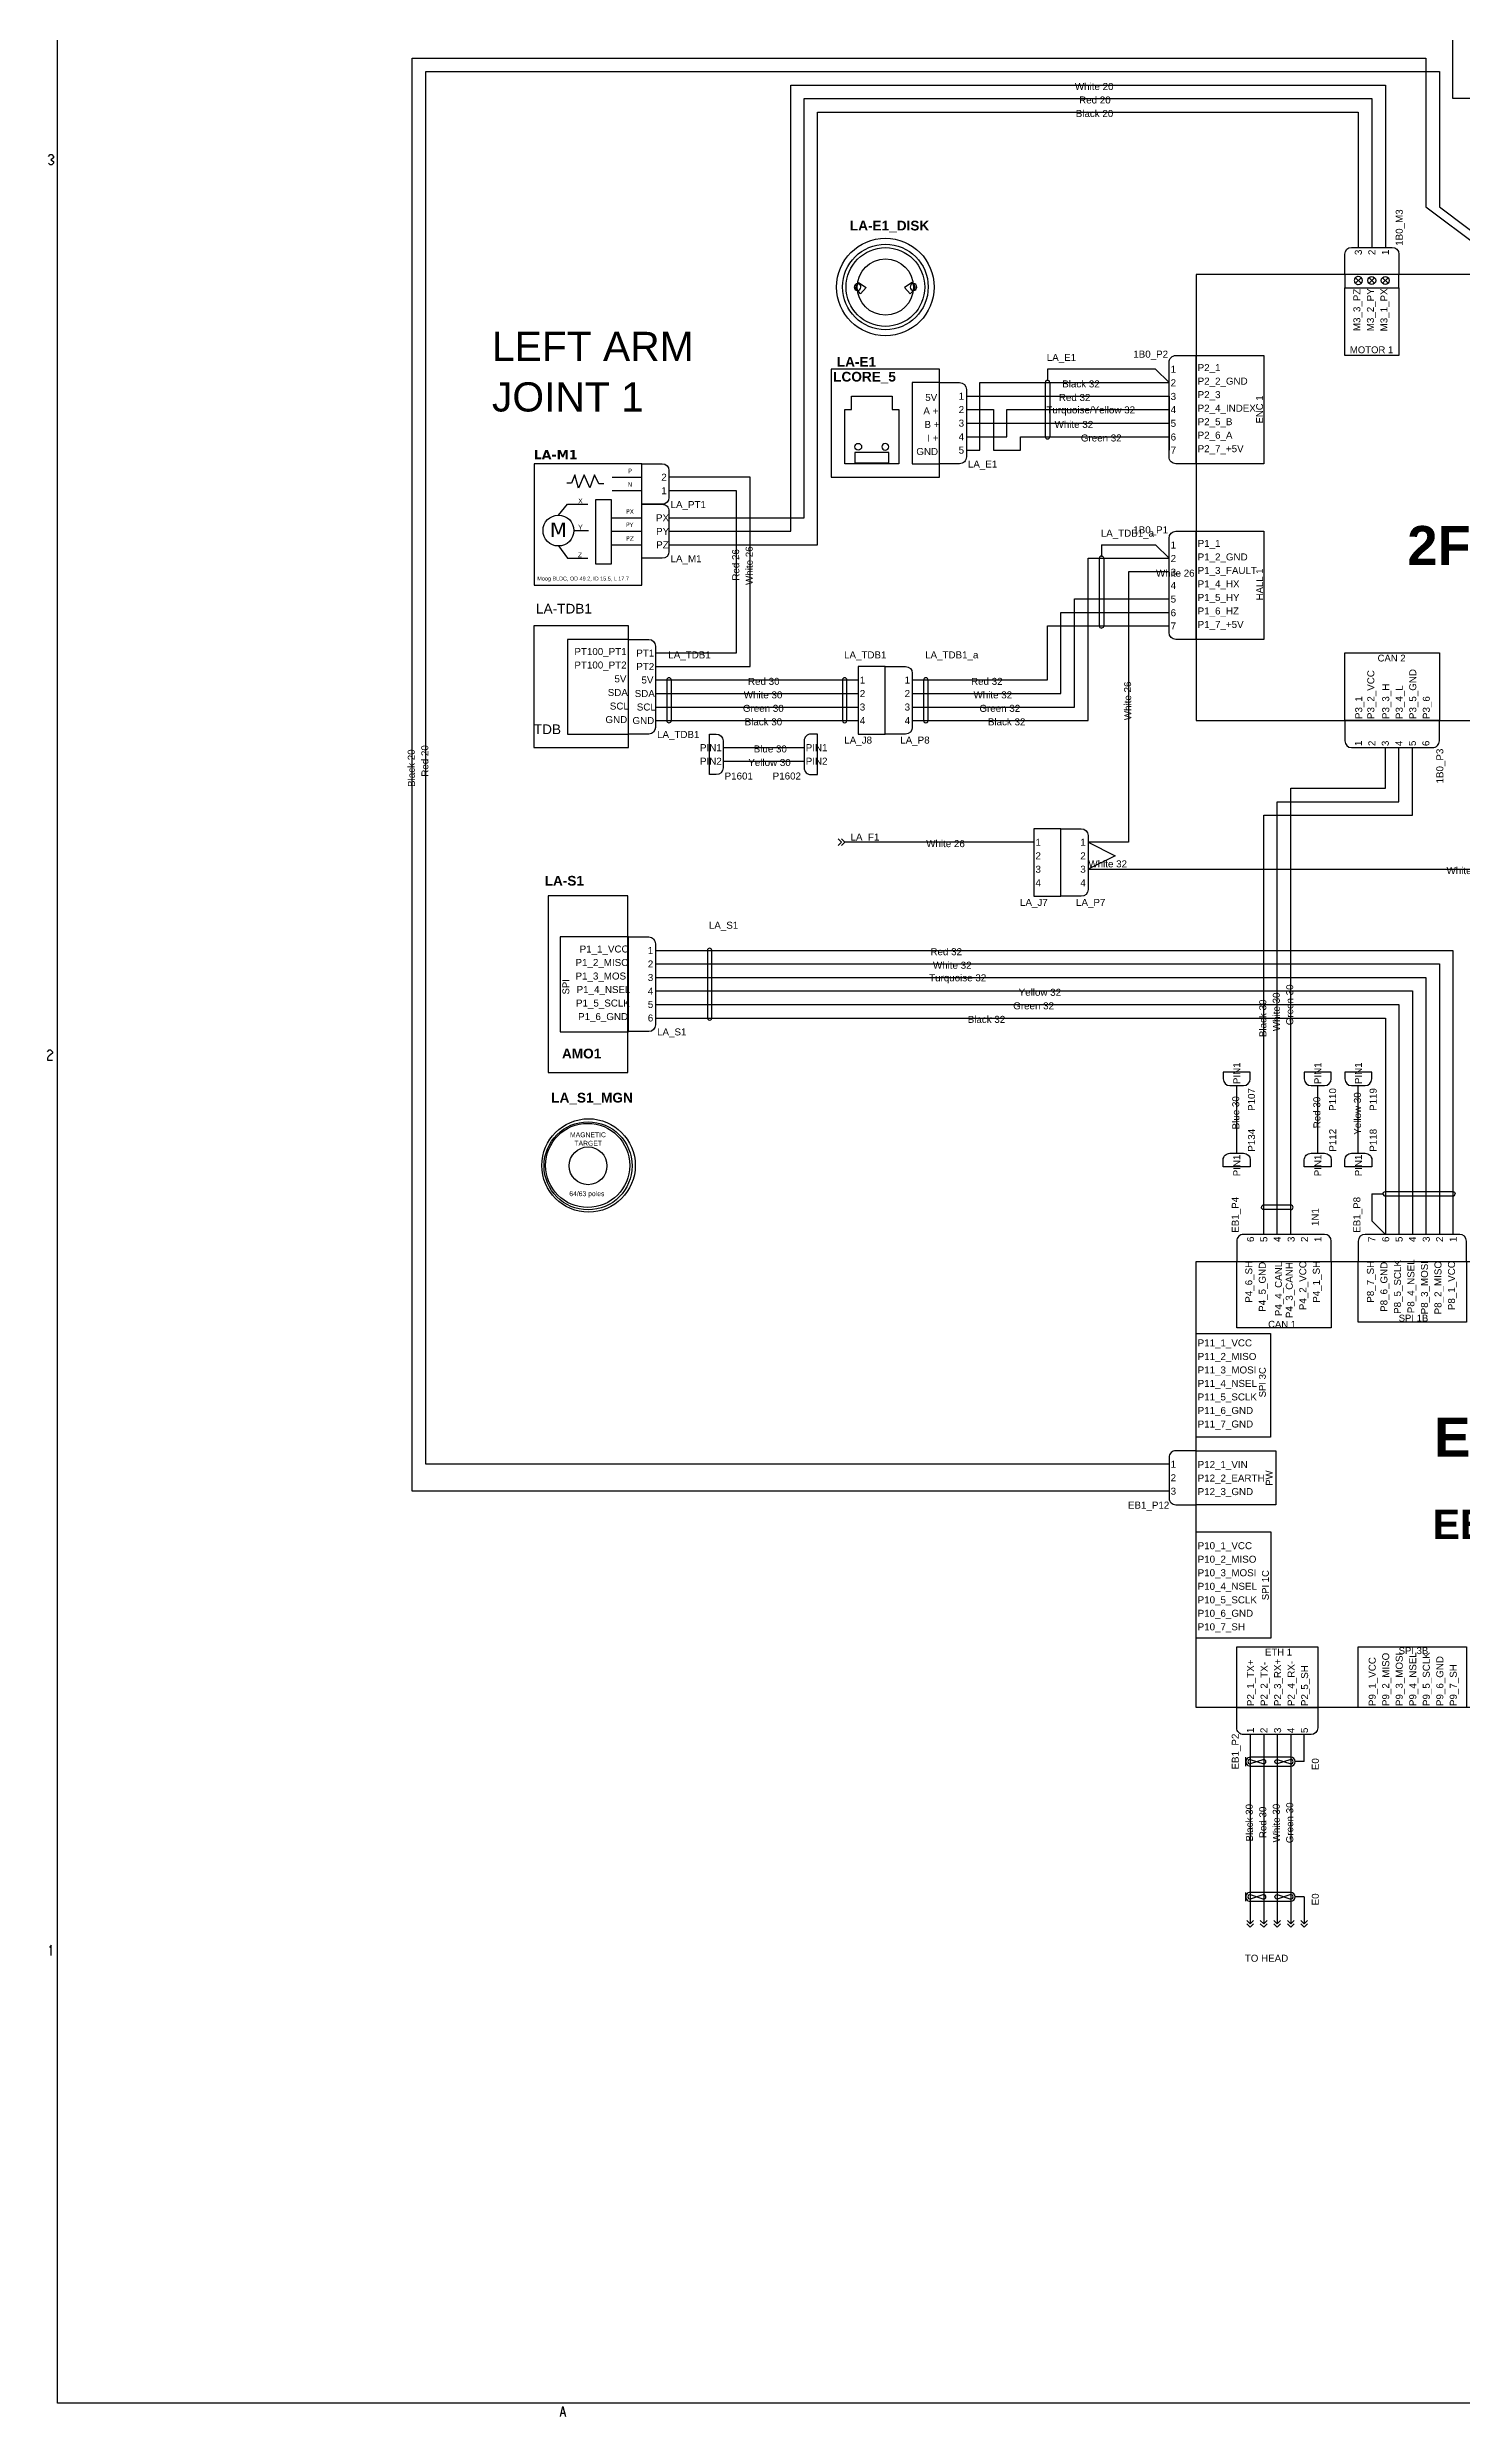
# Model space of a CAD drawing. Header units: millimetres. Extents: x 0.1 to 11.6, y 0 to 8.2.
# Drawn here: x 0.08 to 3.29, y 0.05 to 5.42 of the extents above; entities that cross this region are included whole.
import ezdxf

# ---------------------------------------------------------------- set-up
doc = ezdxf.new("R2010")
doc.units = ezdxf.units.MM
doc.layers.add('PDF_Geometry', color=7, linetype='Continuous')
doc.layers.add('PDF_Text', color=7, linetype='Continuous')
doc.styles.add('PDF Helvetica Bold', font='arialbd.ttf')
doc.styles.add('PDF LucidaSans', font='arial.ttf')
doc.styles.add('PDF Verdana', font='verdana.ttf')
doc.styles.add('PDF Verdana Bold', font='verdanab.ttf')

msp = doc.modelspace()

# ---------------------------------------------------------------- linework, layer by layer
at = {"layer": 'PDF_Geometry', "color": 8, "lineweight": -3, "true_color": 0x808080}
msp.add_lwpolyline([(0.1046, 0.0789), (0.1046, 8.2026), (11.5899, 8.2026), (11.5899, 0.0789)], close=True, dxfattribs=at)
at = {"layer": 'PDF_Geometry', "color": 110, "lineweight": -3, "true_color": 0x00ff64}
for points in [[(2.6269, 2.1474), (0.9094, 2.1474), (0.9094, 5.3982), (3.2096, 5.3982), (3.2096, 5.0608), (3.3324, 4.9689), (3.3324, 4.9996), (3.3324, 5.3062), (3.271, 5.3062), (3.271, 5.5517), (3.3017, 5.5822), (3.271, 5.6129), (3.179, 5.6129), (3.179, 5.7356), (3.8231, 5.7356)], [(2.6269, 2.2086), (0.9401, 2.2086), (0.9401, 5.3676), (3.2403, 5.3676), (3.2403, 5.0608), (3.3629, 4.9689), (3.3629, 4.9996), (3.3629, 5.3062), (3.5164, 5.3062), (3.5164, 5.5517), (3.4857, 5.5822), (3.5164, 5.705), (3.8231, 5.705)], [(1.4921, 4.3249), (1.7682, 4.3249), (1.7682, 5.3369), (3.1176, 5.3369), (3.1176, 4.9689)], [(1.4921, 4.3556), (1.7989, 4.3556), (1.7989, 5.3062), (3.0869, 5.3062), (3.0869, 4.9689)], [(1.4921, 4.2942), (1.8294, 4.2942), (1.8294, 5.2756), (3.0563, 5.2756), (3.0563, 4.9689)], [(2.1668, 4.5089), (2.1975, 4.5089), (2.1975, 4.6622), (2.6269, 4.6622)], [(2.1668, 4.6315), (2.6269, 4.6315), (2.6269, 4.5089)], [(2.1668, 4.5394), (2.2589, 4.5394), (2.2589, 4.6008), (2.6269, 4.6008)], [(2.1668, 4.6008), (2.2282, 4.6008), (2.2282, 4.5089), (2.2896, 4.5089), (2.2896, 4.5394), (2.6269, 4.5394)], [(2.1668, 4.5701), (2.6269, 4.5701)], [(1.4615, 4.0182), (1.6761, 4.0182), (1.6761, 4.4475), (1.4921, 4.4475)], [(1.4615, 4.0488), (1.6456, 4.0488), (1.6456, 4.4168), (1.4921, 4.4168)], [(2.0442, 3.8954), (2.4429, 3.8954), (2.4429, 4.2635), (2.6269, 4.2635)], [(2.6269, 4.2328), (2.5349, 4.2328), (2.5349, 3.6194), (2.4429, 3.6194), (2.5043, 3.5888), (2.4429, 3.5581), (4.1297, 3.5581), (4.1297, 4.1715), (4.0683, 4.1715)], [(2.6269, 4.2328), (2.6269, 4.2328)], [(2.0442, 3.9261), (2.4122, 3.9261), (2.4122, 4.1715), (2.6269, 4.1715)], [(2.0442, 3.9568), (2.3815, 3.9568), (2.3815, 4.1408), (2.6269, 4.1408)], [(2.0442, 3.9875), (2.3508, 3.9875), (2.3508, 4.1101), (2.6269, 4.1101)], [(1.4615, 3.9875), (1.9215, 3.9875)], [(1.4615, 3.9568), (1.9215, 3.9568)], [(1.4615, 3.9261), (1.9215, 3.9261)], [(1.4615, 3.8954), (1.9215, 3.8954)], [(1.6149, 3.8342), (1.7989, 3.8342)], [(2.8417, 2.73), (2.8417, 3.6808), (3.179, 3.6808), (3.179, 3.8342)], [(2.8722, 2.73), (2.8722, 3.7114), (3.1483, 3.7114), (3.1483, 3.8342)], [(2.9029, 2.73), (2.9029, 3.7421), (3.1176, 3.7421), (3.1176, 3.8342)], [(1.6149, 3.8035), (1.7989, 3.8035)], [(1.4615, 3.374), (2.7496, 3.374), (3.271, 3.374), (3.271, 2.73)], [(1.4615, 3.3433), (2.7803, 3.3433), (3.2403, 3.3433), (3.2403, 2.73)], [(1.4615, 3.3128), (2.811, 3.3128), (3.2096, 3.3128), (3.2096, 2.73)], [(1.4615, 3.2821), (3.179, 3.2821), (3.179, 2.73)], [(1.4615, 3.2514), (3.1483, 3.2514), (3.1483, 2.73)], [(1.4615, 3.2207), (2.9336, 3.2207), (3.1176, 3.2207), (3.1176, 2.73)], [(2.7803, 2.914), (2.7803, 3.0674)], [(2.9643, 2.914), (2.9643, 3.0674)], [(3.0563, 2.914), (3.0563, 3.0674)], [(2.811, 1.5953), (2.811, 1.1658), (2.8186, 1.1735)], [(2.8417, 1.5953), (2.8417, 1.1658), (2.8493, 1.1735)], [(2.8722, 1.5953), (2.8722, 1.1658), (2.88, 1.1735)], [(2.9029, 1.5953), (2.9029, 1.1658), (2.9106, 1.1735)], [(2.811, 1.1658), (2.8032, 1.1735)], [(2.8032, 1.1658), (2.811, 1.1582), (2.8186, 1.1658)], [(2.8417, 1.1658), (2.8339, 1.1735)], [(2.8339, 1.1658), (2.8417, 1.1582), (2.8493, 1.1658)], [(2.8722, 1.1658), (2.8646, 1.1735)], [(2.8646, 1.1658), (2.8722, 1.1582), (2.88, 1.1658)], [(2.9029, 1.1658), (2.8953, 1.1735)], [(2.8953, 1.1658), (2.9029, 1.1582), (2.9106, 1.1658)]]:
    msp.add_lwpolyline(points, dxfattribs=at)
at = {"layer": 'PDF_Geometry', "color": 8, "lineweight": -3, "true_color": 0x808080}
for points in [[(0.0839, 5.1753), (0.0878, 5.1793), (0.0914, 5.1793), (0.0953, 5.1753), (0.0953, 5.1717), (0.0896, 5.1678), (0.0953, 5.1638), (0.0953, 5.1601), (0.0914, 5.1562), (0.0878, 5.1562), (0.0839, 5.1601)], [(0.0815, 3.1443), (0.0856, 3.1483), (0.089, 3.1483), (0.0931, 3.1443), (0.0931, 3.1408), (0.0856, 3.135), (0.0833, 3.1329), (0.0815, 3.1293), (0.0815, 3.1253), (0.0931, 3.1253)], [(0.0899, 1.0944), (0.0899, 1.1174), (0.086, 1.1124)], [(1.2457, 0.0482), (1.2515, 0.0712), (1.2572, 0.0482)], [(1.2475, 0.0558), (1.2554, 0.0558)]]:
    msp.add_lwpolyline(points, dxfattribs=at)
at = {"layer": 'PDF_Geometry', "color": 110, "lineweight": -3, "true_color": 0x00ff64}
for points in [[(3.1483, 4.9536), (3.1483, 4.9075), (3.0256, 4.9075), (3.0256, 4.9536, -0.414014), (3.041, 4.9689), (3.1329, 4.9689, -0.414012)], [(2.6422, 4.7235), (2.6882, 4.7235), (2.6882, 4.4782), (2.6422, 4.4782, -0.415902), (2.6269, 4.4935), (2.6269, 4.7082, -0.415912)], [(2.1515, 4.4782), (2.1056, 4.4782), (2.1056, 4.6622), (2.1515, 4.6622, -0.414019), (2.1668, 4.6468), (2.1668, 4.4935, -0.415905)], [(1.4921, 4.3708), (1.4921, 4.2788, -0.412505), (1.4768, 4.2635), (1.4308, 4.2635), (1.4308, 4.3861), (1.4768, 4.3861), (1.4308, 4.3861), (1.4308, 4.4782), (1.4768, 4.4782, -0.414018), (1.4921, 4.4628), (1.4921, 4.4015, -0.414023), (1.4768, 4.3861, -0.415909)], [(2.6422, 4.3249), (2.6882, 4.3249), (2.6882, 4.0794), (2.6422, 4.0794, -0.414017), (2.6269, 4.0949), (2.6269, 4.3094, -0.414021)], [(1.4461, 3.8647), (1.4001, 3.8647), (1.4001, 4.0794), (1.4461, 4.0794, -0.414024), (1.4615, 4.0642), (1.4615, 3.8801, -0.41216)], [(2.0289, 3.8647), (1.9829, 3.8647), (1.9829, 4.0182), (2.0289, 4.0182, -0.414019), (2.0442, 4.0028), (2.0442, 3.8801, -0.414019)], [(3.2403, 3.8494), (3.2403, 3.8954), (3.0256, 3.8954), (3.0256, 3.8494, 0.414024), (3.041, 3.8342), (3.225, 3.8342, 0.415913)], [(2.4275, 3.4968), (2.3815, 3.4968), (2.3815, 3.6501), (2.4275, 3.6501, -0.41216), (2.4429, 3.6347), (2.4429, 3.5121, -0.414022)], [(1.4461, 3.19), (1.4001, 3.19), (1.4001, 3.4047), (1.4461, 3.4047, -0.414019), (1.4615, 3.3894), (1.4615, 3.2054, -0.412162)], [(2.7803, 2.7147), (2.7803, 2.6686), (2.995, 2.6686), (2.995, 2.7147, 0.414022), (2.9796, 2.73), (2.7956, 2.73, 0.41591)], [(3.0563, 2.7147), (3.0563, 2.6686), (3.3017, 2.6686), (3.3017, 2.7147, 0.414022), (3.2863, 2.73), (3.0717, 2.73, 0.414022)], [(2.6422, 2.1167), (2.6882, 2.1167), (2.6882, 2.2393), (2.6422, 2.2393, 0.41591), (2.6269, 2.224), (2.6269, 2.1319, 0.415907)], [(2.7803, 1.6106), (2.7803, 1.6565), (2.9643, 1.6565), (2.9643, 1.6106, -0.414019), (2.9489, 1.5953), (2.7956, 1.5953, -0.415909)]]:
    msp.add_lwpolyline(points, format="xyb", close=True, dxfattribs=at)
at = {"layer": 'PDF_Geometry', "lineweight": -3}
for points in [[(4.0071, 4.9075), (2.6882, 4.9075), (2.6882, 3.8954), (4.0071, 3.8954)], [(3.1483, 4.9075), (3.0256, 4.9075), (3.0256, 4.8768), (3.1483, 4.8768)], [(3.0256, 4.7235), (3.0256, 4.8768), (3.1483, 4.8768), (3.1483, 4.7235)], [(1.8601, 4.4475), (2.1056, 4.4475), (2.1056, 4.6929), (1.8601, 4.6929)], [(2.8417, 4.4782), (2.6882, 4.4782), (2.6882, 4.7235), (2.8417, 4.7235)], [(1.8908, 4.6008), (1.9062, 4.6008), (1.9062, 4.6315), (1.9982, 4.6315), (1.9982, 4.6008), (2.0135, 4.6008), (2.0135, 4.4782), (1.8908, 4.4782)], [(2.0442, 4.4782), (2.1056, 4.4782), (2.1056, 4.6622), (2.0442, 4.6622)], [(1.1863, 4.2025), (1.4306, 4.2025), (1.4306, 4.4782), (1.1863, 4.4782)], [(1.9139, 4.4804), (1.9906, 4.4804), (1.9906, 4.5033), (1.9139, 4.5033)], [(1.3256, 4.2507), (1.3619, 4.2507), (1.3619, 4.3964), (1.3256, 4.3964)], [(2.8417, 4.0794), (2.6882, 4.0794), (2.6882, 4.3249), (2.8417, 4.3249)], [(1.1854, 3.8342), (1.4001, 3.8342), (1.4001, 4.1101), (1.1854, 4.1101), (1.1854, 3.8647)], [(1.2621, 3.8647), (1.4001, 3.8647), (1.4001, 4.0794), (1.2621, 4.0794)], [(3.2403, 4.0488), (3.2403, 3.8954), (3.0256, 3.8954), (3.0256, 4.0488)], [(1.2178, 3.0971), (1.3987, 3.0971), (1.3987, 3.4979), (1.2178, 3.4979)], [(1.245, 3.1893), (1.4001, 3.1893), (1.4001, 3.4047), (1.245, 3.4047)], [(4.0071, 1.6565), (2.6882, 1.6565), (2.6882, 2.6686), (4.0071, 2.6686)], [(2.7806, 2.5178), (2.7806, 2.6686), (2.995, 2.6686), (2.995, 2.5178)], [(3.0563, 2.5307), (3.0563, 2.6686), (3.3017, 2.6686), (3.3017, 2.5307)], [(2.8569, 2.27), (2.6882, 2.27), (2.6882, 2.5049), (2.8569, 2.5049)], [(2.8692, 2.1167), (2.6882, 2.1167), (2.6882, 2.2393), (2.8692, 2.2393)], [(2.8576, 1.8142), (2.6882, 1.8142), (2.6882, 2.0553), (2.8576, 2.0553)], [(2.9643, 1.7946), (2.9643, 1.6565), (2.7803, 1.6565), (2.7803, 1.7946)], [(3.3017, 1.7946), (3.3017, 1.6565), (3.0563, 1.6565), (3.0563, 1.7946)]]:
    msp.add_lwpolyline(points, close=True, dxfattribs=at)
for points in [[(3.0563, 4.9029, 0.414779), (3.0471, 4.8938, 0.414779), (3.0563, 4.8846)], [(1.9829, 4.5089, 0.415929), (1.9906, 4.5165, 0.409088), (1.9829, 4.5242)]]:
    msp.add_lwpolyline(points, format="xyb", dxfattribs=at)
for points in [[(3.0624, 4.8876), (3.0501, 4.8999)], [(3.0624, 4.8999), (3.0501, 4.8876)], [(3.0931, 4.8876), (3.0808, 4.8999)], [(3.0931, 4.8999), (3.0808, 4.8876)], [(3.1238, 4.8876), (3.1115, 4.8999)], [(3.1238, 4.8999), (3.1115, 4.8876)], [(1.3442, 4.4328), (1.3329, 4.4328), (1.3229, 4.4531), (1.3125, 4.4233), (1.2999, 4.4529), (1.2864, 4.4225), (1.2788, 4.4531), (1.2706, 4.4343), (1.2599, 4.4343)], [(1.4308, 4.4469), (1.3628, 4.4469)], [(1.4308, 4.4163), (1.3628, 4.4163)], [(1.2413, 4.3615), (1.2621, 4.3861), (1.3082, 4.3861), (1.3078, 4.386)], [(1.4308, 4.3549), (1.3628, 4.3549)], [(1.2762, 4.3265), (1.3093, 4.3265), (1.3096, 4.3265)], [(1.4308, 4.3243), (1.3628, 4.3243)], [(1.2413, 4.2915), (1.2621, 4.2635), (1.3082, 4.2635)], [(1.4308, 4.2936), (1.3628, 4.2936)]]:
    msp.add_lwpolyline(points, dxfattribs=at)
at = {"layer": 'PDF_Geometry', "color": 7, "lineweight": -3, "true_color": 0xffffff}
for points in [[(1.9182, 4.8842), (1.9219, 4.8889), (1.9393, 4.8776), (1.9269, 4.8636), (1.9165, 4.8747), (1.9157, 4.8782)], [(2.0481, 4.8843), (2.0442, 4.889), (2.0268, 4.8778), (2.0393, 4.8638), (2.0496, 4.8749), (2.0506, 4.8783)]]:
    msp.add_lwpolyline(points, close=True, dxfattribs=at)
at = {"layer": 'PDF_Geometry', "color": 54, "lineweight": -3, "true_color": 0x999900}
for points in [[(2.3508, 4.6929), (2.3508, 4.6672, 0.416666), (2.3458, 4.6622), (2.3458, 4.5394, 0.416652), (2.3508, 4.5344)], [(2.4736, 4.2942), (2.4736, 4.2685, -0.416684), (2.4786, 4.2635), (2.4786, 4.1101, -0.416652), (2.4736, 4.1051)], [(1.4921, 3.9925, 0.416653), (1.4871, 3.9875), (1.4871, 3.8954, 0.416667), (1.4921, 3.8904)], [(1.5792, 3.374), (1.5792, 3.2207, 1.004187), (1.5892, 3.2207), (1.5892, 3.374)], [(3.0869, 2.8221), (3.1126, 2.8221, -0.41666), (3.1176, 2.8271), (3.271, 2.8271, -0.416675), (3.276, 2.8221)], [(2.9029, 2.7863), (2.8417, 2.7863, -0.415578), (2.8365, 2.7914)], [(2.9336, 1.5339), (2.9131, 1.5339, 0.410959), (2.9029, 1.544), (2.811, 1.544, 1.003232), (2.811, 1.5237), (2.9029, 1.5237, 0.41096), (2.9131, 1.5339)], [(2.811, 1.5389), (2.8417, 1.5289, 0.416667), (2.8467, 1.5339, 0.416659), (2.8417, 1.5389), (2.811, 1.5289)], [(2.9029, 1.5389), (2.8722, 1.5289, -1.004188), (2.8722, 1.5389), (2.9029, 1.5289)], [(2.9336, 1.2272), (2.9131, 1.2272, 0.410963), (2.9029, 1.2374), (2.811, 1.2374, 1.003236), (2.811, 1.2171), (2.9029, 1.2171, 0.410961), (2.9131, 1.2272)], [(2.811, 1.2322), (2.8417, 1.2222, 0.416659), (2.8467, 1.2272, 0.41666), (2.8417, 1.2322), (2.811, 1.2222)], [(2.9029, 1.2322), (2.8722, 1.2222, -1.004181), (2.8722, 1.2322), (2.9029, 1.2222)]]:
    msp.add_lwpolyline(points, format="xyb", dxfattribs=at)
at = {"layer": 'PDF_Geometry', "color": 134, "lineweight": -3, "true_color": 0x009997}
for points in [[(2.6269, 4.6622), (2.5962, 4.6929), (2.3508, 4.6929)], [(2.4736, 4.2942), (2.5962, 4.2942), (2.6269, 4.2635)], [(3.0869, 2.8221), (3.0869, 2.7607), (3.1176, 2.73)], [(2.9336, 1.5339), (2.9336, 1.5953)], [(2.9336, 1.2272), (2.9336, 1.1658), (2.9413, 1.1735)], [(2.9336, 1.1658), (2.926, 1.1735)], [(2.926, 1.1658), (2.9336, 1.1582), (2.9413, 1.1658)]]:
    msp.add_lwpolyline(points, dxfattribs=at)
at = {"layer": 'PDF_Geometry', "color": 54, "lineweight": -3, "true_color": 0x999900}
for points in [[(2.356, 4.6622), (2.356, 4.5394)], [(2.4685, 4.2635), (2.4685, 4.1101)], [(1.4972, 3.9875), (1.4972, 3.8954)], [(2.9029, 2.7964), (2.8417, 2.7964)], [(3.271, 2.8169), (3.1176, 2.8169)], [(2.8008, 1.5237), (2.8008, 1.544)], [(2.8008, 1.2171), (2.8008, 1.2374)]]:
    msp.add_lwpolyline(points, dxfattribs=at)
for points in [[(1.8908, 3.9925, 0.416653), (1.8858, 3.9875), (1.8858, 3.8954, 1.004214), (1.8958, 3.8954), (1.8958, 3.9875, 0.416653)], [(2.0749, 3.9925, 0.416653), (2.0699, 3.9875), (2.0699, 3.8954, 1.004214), (2.0799, 3.8954), (2.0799, 3.9875, 0.416653)]]:
    msp.add_lwpolyline(points, format="xyb", close=True, dxfattribs=at)
at = {"layer": 'PDF_Geometry', "color": 110, "lineweight": -3, "true_color": 0x00ff64}
msp.add_lwpolyline([(1.9215, 3.8801), (1.9215, 3.8647), (1.9829, 3.8647), (1.9829, 4.0182), (1.9215, 4.0182)], close=True, dxfattribs=at)
at = {"layer": 'PDF_Geometry', "color": 250, "lineweight": -3, "true_color": 0x404040}
for points in [[(1.5994, 3.7728), (1.5842, 3.7728), (1.5842, 3.8647), (1.5994, 3.8647, -0.414013), (1.6149, 3.8494), (1.6149, 3.7881, -0.414018)], [(1.8142, 3.7728), (1.8294, 3.7728), (1.8294, 3.8647), (1.8142, 3.8647, 0.415905), (1.7989, 3.8494), (1.7989, 3.7881, 0.41591)], [(2.811, 3.0828), (2.811, 3.0981), (2.7496, 3.0981), (2.7496, 3.0828, 0.414019), (2.7649, 3.0674), (2.7956, 3.0674, 0.412162)], [(2.995, 3.0828), (2.995, 3.0981), (2.9336, 3.0981), (2.9336, 3.0828, 0.414019), (2.9489, 3.0674), (2.9796, 3.0674, 0.412162)], [(3.0869, 3.0828), (3.0869, 3.0981), (3.0256, 3.0981), (3.0256, 3.0828, 0.412162), (3.041, 3.0674), (3.0717, 3.0674, 0.414022)], [(2.811, 2.8988), (2.811, 2.8833), (2.7496, 2.8833), (2.7496, 2.8988, -0.41591), (2.7649, 2.914), (2.7956, 2.914, -0.414022)], [(2.995, 2.8988), (2.995, 2.8833), (2.9336, 2.8833), (2.9336, 2.8988, -0.41591), (2.9489, 2.914), (2.9796, 2.914, -0.414022)], [(3.0869, 2.8988), (3.0869, 2.8833), (3.0256, 2.8833), (3.0256, 2.8988, -0.414022), (3.041, 2.914), (3.0717, 2.914, -0.415912)]]:
    msp.add_lwpolyline(points, format="xyb", close=True, dxfattribs=at)
at = {"layer": 'PDF_Geometry', "color": 190, "lineweight": -3, "true_color": 0x9600ff}
for points in [[(1.8756, 3.6118), (1.8832, 3.6194), (1.8756, 3.6271)], [(2.3203, 3.6194), (1.8908, 3.6194), (1.8832, 3.6271)], [(1.8908, 3.6194), (1.8832, 3.6118)]]:
    msp.add_lwpolyline(points, dxfattribs=at)
msp.add_lwpolyline([(2.3203, 3.5121), (2.3203, 3.4968), (2.3815, 3.4968), (2.3815, 3.6501), (2.3203, 3.6501)], close=True, dxfattribs=at)
at = {"layer": 'PDF_Geometry', "lineweight": -3}
for centre, radius in [((1.9831, 4.8789), 0.1107), ((1.9831, 4.8789), 0.0639), ((3.0868, 4.8937), 0.00907), ((3.1175, 4.8937), 0.00907), ((1.9215, 4.5165), 0.00771), ((1.2412, 4.3265), 0.035), ((1.3096, 2.8863), 0.106), ((1.3085, 2.8854), 0.0999), ((1.3076, 2.8864), 0.0954), ((1.3084, 2.8855), 0.0428)]:
    msp.add_circle(centre, radius, dxfattribs=at)
at = {"layer": 'PDF_Geometry', "color": 254, "lineweight": -3, "true_color": 0xcccccc}
for centre, radius in [((1.9832, 4.879), 0.0971), ((1.9831, 4.8789), 0.0893)]:
    msp.add_circle(centre, radius, dxfattribs=at)
at = {"layer": 'PDF_Geometry', "lineweight": -3}
for centre, radius, start, end in [((1.9199, 4.8787), 0.00771, 180.5005, 269.4979), ((1.9199, 4.8786), 0.00776, 359.9058, 90.0942), ((2.0469, 4.8789), 0.00776, 89.9057, 180.0942), ((2.0469, 4.879), 0.00771, 270.5027, 359.4973)]:
    msp.add_arc(centre, radius, start, end, dxfattribs=at)
for points in [[(3.0656, 4.8938), (3.0656, 4.8989), (3.0614, 4.9029), (3.0563, 4.9029)], [(3.0563, 4.8846), (3.0614, 4.8846), (3.0656, 4.8886), (3.0656, 4.8938)], [(1.9199, 4.8864), (1.9157, 4.8864), (1.9122, 4.8829), (1.9122, 4.8786)], [(1.9199, 4.871), (1.9242, 4.871), (1.9276, 4.8744), (1.9276, 4.8786)], [(2.0392, 4.8789), (2.0392, 4.8747), (2.0426, 4.8713), (2.0469, 4.8713)], [(2.0546, 4.8789), (2.0546, 4.8832), (2.0511, 4.8867), (2.0469, 4.8867)], [(1.9829, 4.5242), (1.9786, 4.5242), (1.9751, 4.5207), (1.9751, 4.5165)], [(1.9751, 4.5165), (1.9751, 4.5122), (1.9786, 4.5089), (1.9829, 4.5089)]]:
    msp.add_open_spline(points, degree=3, dxfattribs=at)
at = {"layer": 'PDF_Geometry', "color": 54, "lineweight": -3, "true_color": 0x999900}
for points in [[(2.356, 4.6622), (2.356, 4.665), (2.3536, 4.6672), (2.3508, 4.6672)], [(2.3508, 4.5344), (2.3536, 4.5344), (2.356, 4.5367), (2.356, 4.5394)], [(2.4736, 4.2685), (2.4708, 4.2685), (2.4685, 4.2663), (2.4685, 4.2635)], [(2.4685, 4.1101), (2.4685, 4.1074), (2.4708, 4.1051), (2.4736, 4.1051)], [(1.4972, 3.9875), (1.4972, 3.9903), (1.495, 3.9925), (1.4921, 3.9925)], [(1.4921, 3.8904), (1.495, 3.8904), (1.4972, 3.8926), (1.4972, 3.8954)], [(1.5842, 3.3792), (1.5814, 3.3792), (1.5792, 3.3768), (1.5792, 3.374)], [(1.5892, 3.374), (1.5892, 3.3768), (1.5869, 3.3792), (1.5842, 3.3792)], [(2.8417, 2.7964), (2.8387, 2.7964), (2.8365, 2.7942), (2.8365, 2.7914)], [(2.9081, 2.7914), (2.9081, 2.7942), (2.9057, 2.7964), (2.9029, 2.7964)], [(3.1126, 2.8221), (3.1126, 2.8192), (3.1149, 2.8169), (3.1176, 2.8169)], [(3.271, 2.8169), (3.2738, 2.8169), (3.276, 2.8192), (3.276, 2.8221)], [(2.9029, 2.7863), (2.9057, 2.7863), (2.9081, 2.7886), (2.9081, 2.7914)], [(2.811, 1.5389), (2.8082, 1.5389), (2.8058, 1.5367), (2.8058, 1.5339)], [(2.8058, 1.5339), (2.8058, 1.5311), (2.8082, 1.5289), (2.811, 1.5289)], [(2.9081, 1.5339), (2.9081, 1.5367), (2.9057, 1.5389), (2.9029, 1.5389)], [(2.9029, 1.5289), (2.9057, 1.5289), (2.9081, 1.5311), (2.9081, 1.5339)], [(2.811, 1.2322), (2.8082, 1.2322), (2.8058, 1.23), (2.8058, 1.2272)], [(2.8058, 1.2272), (2.8058, 1.2244), (2.8082, 1.2222), (2.811, 1.2222)], [(2.9081, 1.2272), (2.9081, 1.23), (2.9057, 1.2322), (2.9029, 1.2322)], [(2.9029, 1.2222), (2.9057, 1.2222), (2.9081, 1.2244), (2.9081, 1.2272)]]:
    msp.add_open_spline(points, degree=3, dxfattribs=at)

# ---------------------------------------------------------------- texts
at = {"layer": 'PDF_Text', "color": 110, "true_color": 0x00ff64, "attachment_point": 4, "style": 'PDF LucidaSans'}
for s, insert, char_height in [('White 20', (2.4132, 5.3337), 0.01589), ('Black 20', (2.4151, 5.2725), 0.01589), ('Red 20', (2.4228, 5.3031), 0.01589), ('1B0_P2', (2.5456, 4.7244), 0.01589), ('1', (2.6304, 4.6924), 0.0159), ('1', (2.1494, 4.6315), 0.0159), ('Red 32', (2.3768, 4.6283), 0.01589), ('Black 32', (2.3844, 4.659), 0.01589), ('3', (2.6304, 4.6307), 0.0159), ('2', (2.6304, 4.6617), 0.0159), ('3', (2.1494, 4.5701), 0.0159), ('2', (2.1494, 4.6008), 0.0159), ('Turquoise/Yellow 32', (2.3485, 4.5978), 0.015894), ('White 32', (2.3671, 4.5671), 0.01589), ('4', (2.6304, 4.6008), 0.0159), ('5', (2.6304, 4.5697), 0.0159), ('4', (2.1494, 4.5394), 0.0159), ('5', (2.1494, 4.5087), 0.0159), ('Green 32', (2.4267, 4.5364), 0.01589), ('6', (2.6304, 4.5386), 0.0159), ('7', (2.6304, 4.5087), 0.0159), ('LA_E1', (2.1704, 4.475), 0.01589), ('2', (1.4747, 4.4475), 0.0159), ('1', (1.4747, 4.4168), 0.0159), ('PX', (1.4626, 4.3554), 0.01589), ('LA_PT1', (1.4957, 4.3831), 0.01589), ('PY', (1.4628, 4.3247), 0.01589), ('PZ', (1.4631, 4.2942), 0.01589), ('1B0_P1', (2.5456, 4.3258), 0.01589), ('1', (2.6304, 4.2937), 0.0159), ('LA_M1', (1.4957, 4.2604), 0.01589), ('2', (2.6304, 4.2631), 0.0159), ('White 26', (2.5972, 4.2297), 0.01589), ('4', (2.6304, 4.2021), 0.0159), ('3', (2.6304, 4.2319), 0.0159), ('5', (2.6304, 4.171), 0.0159), ('6', (2.6304, 4.1399), 0.0159), ('7', (2.6304, 4.11), 0.0159), ('PT1', (1.4179, 4.0487), 0.01589), ('PT2', (1.4179, 4.0181), 0.01589), ('5V', (1.4296, 3.9874), 0.01589), ('Red 30', (1.6714, 3.9843), 0.01589), ('1', (1.925, 3.9874), 0.0159), ('1', (2.0268, 3.9874), 0.0159), ('Red 32', (2.1775, 3.9843), 0.01589), ('SDA', (1.4143, 3.9567), 0.01589), ('SCL', (1.419, 3.9261), 0.01589), ('Green 30', (1.6599, 3.9231), 0.01589), ('White 30', (1.6618, 3.9536), 0.01589), ('3', (1.925, 3.9261), 0.0159), ('2', (1.925, 3.9567), 0.0159), ('3', (2.0268, 3.9261), 0.0159), ('2', (2.0268, 3.9567), 0.0159), ('White 32', (2.1831, 3.9536), 0.01589), ('Green 32', (2.1965, 3.9231), 0.01589), ('GND', (1.4092, 3.8954), 0.01589), ('LA_TDB1', (1.465, 3.8617), 0.01589), ('Black 30', (1.6638, 3.8924), 0.01589), ('4', (1.925, 3.8954), 0.0159), ('4', (2.0268, 3.8954), 0.0159), ('Black 32', (2.2158, 3.8924), 0.01589), ('Blue 30', (1.6843, 3.831), 0.01589), ('LA_J8', (1.8899, 3.8489), 0.01589), ('LA_P8', (2.0169, 3.8489), 0.01589), ('Yellow 30', (1.6721, 3.8003), 0.01589), ('1', (2.4254, 3.6193), 0.0159), ('3', (2.4254, 3.5581), 0.0159), ('2', (2.4254, 3.5887), 0.0159), ('White 32', (2.4438, 3.5703), 0.01589), ('White 26', (3.2565, 3.555), 0.01589), ('4', (2.4254, 3.5274), 0.0159), ('LA_P7', (2.4157, 3.4808), 0.01589), ('2', (1.444, 3.3433), 0.0159), ('1', (1.444, 3.374), 0.0159), ('Red 32', (2.0854, 3.371), 0.01589), ('White 32', (2.0911, 3.3403), 0.01589), ('4', (1.444, 3.2819), 0.0159), ('3', (1.444, 3.3126), 0.0159), ('Turquoise 32', (2.0824, 3.3096), 0.015894), ('Yellow 32', (2.2856, 3.2789), 0.01589), ('5', (1.444, 3.2514), 0.0159), ('6', (1.444, 3.2207), 0.0159), ('Black 32', (2.1699, 3.2176), 0.01589), ('Green 32', (2.2732, 3.2483), 0.01589), ('LA_S1', (1.465, 3.1869), 0.01589), ('1', (2.6304, 2.2086), 0.0159), ('3', (2.6304, 2.1472), 0.0159), ('2', (2.6304, 2.1779), 0.0159), ('EB1_P12', (2.5336, 2.1135), 0.01589)]:
    msp.add_mtext(s, dxfattribs=dict(at, insert=insert, char_height=char_height))
for s, insert, char_height, rotation in [('1B0_M3', (3.1514, 4.9724), 0.01589, 90), ('3', (3.0564, 4.9514), 0.0159, 90), ('2', (3.0869, 4.9514), 0.0159, 90), ('1', (3.1176, 4.9514), 0.0159, 90), ('Red 26', (1.6439, 4.2128), 0.01589, 90.4451), ('White 26', (1.6744, 4.2031), 0.01589, 90.2624), ('White 26', (2.5332, 3.8964), 0.01589, 90.2631), ('Black 20', (0.9078, 3.745), 0.01589, 90.3662), ('Red 20', (0.9385, 3.7681), 0.01589, 90.4449), ('1', (3.0564, 3.8376), 0.0159, 90), ('2', (3.0869, 3.8376), 0.0159, 90), ('3', (3.1176, 3.8376), 0.0159, 90), ('4', (3.1483, 3.8376), 0.0159, 90), ('5', (3.179, 3.8376), 0.0159, 90), ('6', (3.2097, 3.8376), 0.0159, 90), ('1B0_P3', (3.2435, 3.7528), 0.01589, 90), ('Green 30', (2.9007, 3.2044), 0.01589, 90), ('Black 30', (2.8399, 3.1776), 0.01589, 90.2746), ('White 30', (2.8706, 3.191), 0.01589, 90.2624), ('Blue 30', (2.7786, 2.9682), 0.01589, 90.4168), ('Red 30', (2.9626, 2.9706), 0.01589, 90.4442), ('Yellow 30', (3.0546, 2.956), 0.01589, 90.2367), ('EB1_P4', (2.7793, 2.7335), 0.01589, 90), ('EB1_P8', (3.0553, 2.7335), 0.01589, 90), ('6', (2.8118, 2.7126), 0.0159, 90), ('5', (2.8421, 2.7126), 0.0159, 90), ('4', (2.8724, 2.7126), 0.0159, 90), ('3', (2.9039, 2.7126), 0.0159, 90), ('2', (2.934, 2.7126), 0.0159, 90), ('1', (2.9647, 2.7126), 0.0159, 90), ('7', (3.0871, 2.7126), 0.0159, 90), ('6', (3.1185, 2.7126), 0.0159, 90), ('5', (3.1488, 2.7126), 0.0159, 90), ('4', (3.179, 2.7126), 0.0159, 90), ('3', (3.2106, 2.7126), 0.0159, 90), ('2', (3.2408, 2.7126), 0.0159, 90), ('1', (3.2714, 2.7126), 0.0159, 90), ('EB1_P2', (2.7793, 1.516), 0.01589, 90), ('1', (2.8114, 1.5987), 0.0159, 90), ('2', (2.8421, 1.5987), 0.0159, 90), ('3', (2.8732, 1.5987), 0.0159, 90), ('4', (2.9031, 1.5987), 0.0159, 90), ('5', (2.934, 1.5987), 0.0159, 90), ('Black 30', (2.8093, 1.3528), 0.01589, 90.3659), ('Red 30', (2.8399, 1.3604), 0.01589, 90.3331), ('White 30', (2.8706, 1.3508), 0.01589, 90.2628), ('Green 30', (2.9007, 1.3489), 0.01589, 90)]:
    msp.add_mtext(s, dxfattribs=dict(at, insert=insert, char_height=char_height, rotation=rotation))
at = {"layer": 'PDF_Text', "attachment_point": 4}
for s, insert, char_height, style in [('LA-E1_DISK', (1.9026, 5.0163), 0.02208, 'PDF Helvetica Bold'), ('MOTOR 1', (3.0372, 4.7364), 0.01546, 'PDF LucidaSans'), ('LCORE_5', (1.8647, 4.6735), 0.02208, 'PDF Helvetica Bold'), ('LA-E1', (1.8729, 4.7093), 0.02208, 'PDF Helvetica Bold'), ('P2_1', (2.6917, 4.6939), 0.01589, 'PDF LucidaSans'), ('5V', (2.0736, 4.6283), 0.01589, 'PDF LucidaSans'), ('P2_2_GND', (2.6917, 4.6632), 0.01589, 'PDF LucidaSans'), ('P2_3', (2.6917, 4.6325), 0.01589, 'PDF LucidaSans'), ('A +', (2.0693, 4.5978), 0.01589, 'PDF LucidaSans'), ('B +', (2.0718, 4.5671), 0.01589, 'PDF LucidaSans'), ('P2_4_INDEX', (2.6917, 4.6018), 0.01589, 'PDF LucidaSans'), ('P2_5_B', (2.6917, 4.5711), 0.01589, 'PDF LucidaSans'), ('I +', (2.0782, 4.5364), 0.01589, 'PDF LucidaSans'), ('P2_6_A', (2.6917, 4.5406), 0.01589, 'PDF LucidaSans'), ('P2_7_+5V', (2.6917, 4.5099), 0.01589, 'PDF LucidaSans'), ('LA-M1', (1.1854, 4.4986), 0.02058, 'PDF Verdana Bold'), ('P', (1.3993, 4.4618), 0.0103, 'PDF Verdana'), ('GND', (2.0533, 4.5057), 0.01589, 'PDF LucidaSans'), ('N', (1.3982, 4.4311), 0.0103, 'PDF Verdana'), ('X', (1.286, 4.3937), 0.011, 'PDF LucidaSans'), ('PX', (1.3944, 4.3697), 0.01029, 'PDF Verdana'), ('M', (1.2217, 4.3282), 0.0329, 'PDF Verdana'), ('Y', (1.286, 4.3341), 0.011, 'PDF LucidaSans'), ('PY', (1.3943, 4.3395), 0.01029, 'PDF Verdana'), ('PZ', (1.3944, 4.3085), 0.01029, 'PDF Verdana'), ('P1_1', (2.6917, 4.2951), 0.01589, 'PDF LucidaSans'), ('2FOC', (3.1674, 4.2921), 0.08833, 'PDF Helvetica Bold'), ('Z', (1.2854, 4.2712), 0.011, 'PDF LucidaSans'), ('P1_2_GND', (2.6917, 4.2644), 0.01589, 'PDF LucidaSans'), ('Moog BLDC, OD 49.2, ID 15.5, L 17.7', (1.1933, 4.2163), 0.008833, 'PDF LucidaSans'), ('P1_3_FAULT', (2.6917, 4.2337), 0.01589, 'PDF LucidaSans'), ('P1_4_HX', (2.6917, 4.2032), 0.01589, 'PDF LucidaSans'), ('LA-TDB1', (1.1903, 4.1493), 0.02208, 'PDF LucidaSans'), ('P1_5_HY', (2.6917, 4.1725), 0.01589, 'PDF LucidaSans'), ('P1_6_HZ', (2.6917, 4.1418), 0.01589, 'PDF LucidaSans'), ('P1_7_+5V', (2.6917, 4.1111), 0.01589, 'PDF LucidaSans'), ('PT100_PT1', (1.2775, 4.0497), 0.01589, 'PDF LucidaSans'), ('CAN 2', (3.1, 4.0371), 0.01546, 'PDF LucidaSans'), ('PT100_PT2', (1.2775, 4.0192), 0.01589, 'PDF LucidaSans'), ('5V', (1.3683, 3.99), 0.01589, 'PDF LucidaSans'), ('SDA', (1.3531, 3.959), 0.01589, 'PDF LucidaSans'), ('SCL', (1.3578, 3.9283), 0.01589, 'PDF LucidaSans'), ('TDB', (1.1854, 3.8757), 0.02208, 'PDF LucidaSans'), ('GND', (1.3479, 3.8976), 0.01589, 'PDF LucidaSans'), ('LA-S1', (1.21, 3.532), 0.02208, 'PDF Helvetica Bold'), ('P1_2_MISO', (1.28, 3.3444), 0.01589, 'PDF LucidaSans'), ('P1_1_VCC', (1.2894, 3.375), 0.01589, 'PDF LucidaSans'), ('P1_3_MOSI', (1.28, 3.3137), 0.01589, 'PDF LucidaSans'), ('P1_4_NSEL', (1.2825, 3.2831), 0.01589, 'PDF LucidaSans'), ('P1_5_SCLK', (1.2811, 3.2524), 0.01589, 'PDF LucidaSans'), ('P1_6_GND', (1.2857, 3.2217), 0.01589, 'PDF LucidaSans'), ('AMO1', (1.2493, 3.14), 0.02208, 'PDF Helvetica Bold'), ('LA_S1_MGN', (1.2249, 3.0381), 0.02208, 'PDF Helvetica Bold'), ('MAGNETIC', (1.2675, 2.9558), 0.01104, 'PDF LucidaSans'), ('TARGET', (1.2775, 2.9366), 0.01104, 'PDF LucidaSans'), ('64/63 poles', (1.2658, 2.8205), 0.011041, 'PDF LucidaSans'), ('CAN 1', (2.8515, 2.526), 0.01546, 'PDF LucidaSans'), ('SPI 1B', (3.1478, 2.5399), 0.01546, 'PDF LucidaSans'), ('P11_1_VCC', (2.6917, 2.4815), 0.01589, 'PDF LucidaSans'), ('P11_2_MISO', (2.6917, 2.4508), 0.01589, 'PDF LucidaSans'), ('P11_3_MOSI', (2.6917, 2.4201), 0.01589, 'PDF LucidaSans'), ('P11_4_NSEL', (2.6917, 2.3896), 0.01589, 'PDF LucidaSans'), ('P11_5_SCLK', (2.6917, 2.3589), 0.01589, 'PDF LucidaSans'), ('P11_6_GND', (2.6917, 2.3282), 0.01589, 'PDF LucidaSans'), ('EMS', (3.2283, 2.2691), 0.08833, 'PDF Helvetica Bold'), ('P11_7_GND', (2.6917, 2.2975), 0.01589, 'PDF LucidaSans'), ('P12_1_VIN', (2.6917, 2.2056), 0.01589, 'PDF LucidaSans'), ('P12_2_EARTH', (2.6917, 2.1749), 0.015894, 'PDF LucidaSans'), ('P12_3_GND', (2.6917, 2.1442), 0.01589, 'PDF LucidaSans'), ('EB1', (3.2251, 2.0722), 0.06625, 'PDF Helvetica Bold'), ('P10_1_VCC', (2.6917, 2.0215), 0.01589, 'PDF LucidaSans'), ('P10_2_MISO', (2.6917, 1.9908), 0.01589, 'PDF LucidaSans'), ('P10_3_MOSI', (2.6917, 1.9601), 0.01589, 'PDF LucidaSans'), ('P10_4_NSEL', (2.6917, 1.9294), 0.01589, 'PDF LucidaSans'), ('P10_5_SCLK', (2.6917, 1.8987), 0.01589, 'PDF LucidaSans'), ('P10_6_GND', (2.6917, 1.8682), 0.01589, 'PDF LucidaSans'), ('P10_7_SH', (2.6917, 1.8375), 0.01589, 'PDF LucidaSans'), ('ETH 1', (2.8446, 1.7824), 0.01546, 'PDF LucidaSans'), ('SPI 3B', (3.1478, 1.7855), 0.01546, 'PDF LucidaSans')]:
    msp.add_mtext(s, dxfattribs=dict(at, insert=insert, char_height=char_height, style=style))
at = {"layer": 'PDF_Text', "attachment_point": 4, "rotation": 90, "style": 'PDF LucidaSans'}
for s, insert, char_height in [('M3_3_PZ', (3.0553, 4.7789), 0.01589), ('M3_2_PY', (3.086, 4.7785), 0.01589), ('M3_1_PX', (3.1167, 4.7783), 0.01589), ('ENC 1', (2.8323, 4.5694), 0.01546), ('HALL 1', (2.8323, 4.1683), 0.01546), ('P3_2_VCC', (3.0869, 3.8989), 0.01589), ('P3_3_H', (3.1207, 3.8989), 0.01589), ('P3_5_GND', (3.1821, 3.8989), 0.01589), ('P3_1', (3.0594, 3.8989), 0.01589), ('P3_4_L', (3.1514, 3.8989), 0.01589), ('P3_6', (3.2128, 3.8989), 0.01589), ('SPI', (1.2581, 3.2742), 0.01546), ('P4_6_SH', (2.81, 2.5749), 0.01589), ('P4_5_GND', (2.8406, 2.5542), 0.01589), ('P4_4_CANL', (2.8774, 2.5444), 0.01589), ('P4_3_CANH', (2.9019, 2.54), 0.01589), ('P4_2_VCC', (2.9326, 2.5581), 0.01589), ('P4_1_SH', (2.9633, 2.5749), 0.01589), ('P8_7_SH', (3.086, 2.5749), 0.01589), ('P8_6_GND', (3.1167, 2.5542), 0.01589), ('P8_5_SCLK', (3.1474, 2.5496), 0.01589), ('P8_4_NSEL', (3.1779, 2.5511), 0.01589), ('P8_3_MOSI', (3.2086, 2.5486), 0.01589), ('P8_2_MISO', (3.2393, 2.5486), 0.01589), ('P8_1_VCC', (3.27, 2.5581), 0.01589), ('SPI 3C', (2.8387, 2.3603), 0.01546), ('PW', (2.854, 2.1597), 0.01546), ('SPI 1C', (2.8456, 1.9001), 0.01546), ('P9_2_MISO', (3.1207, 1.66), 0.01589), ('P9_3_MOSI', (3.1514, 1.66), 0.01589), ('P9_4_NSEL', (3.1821, 1.66), 0.01589), ('P9_5_SCLK', (3.2128, 1.66), 0.01589), ('P2_1_TX+', (2.814, 1.66), 0.01589), ('P2_2_TX-', (2.8447, 1.66), 0.01589), ('3_RX+', (2.8754, 1.6987), 0.01589), ('P2_4_RX-', (2.9061, 1.66), 0.01589), ('5_SH', (2.9367, 1.6972), 0.01589), ('P9_1_VCC', (3.0901, 1.66), 0.01589), ('P9_6_GND', (3.2435, 1.66), 0.01589), ('P9_7_SH', (3.274, 1.66), 0.01589), ('P2_', (2.8754, 1.66), 0.01589), ('P2_', (2.9367, 1.66), 0.01589)]:
    msp.add_mtext(s, dxfattribs=dict(at, insert=insert, char_height=char_height))
at = {"layer": 'PDF_Text', "color": 54, "true_color": 0x999900, "attachment_point": 4, "style": 'PDF LucidaSans'}
for s, insert, char_height in [('LEFT ARM', (1.0904, 4.7442), 0.06625), ('LA_E1', (2.3493, 4.7169), 0.01589), ('JOINT 1', (1.0904, 4.6292), 0.06625), ('LA_TDB1_a', (2.4719, 4.3183), 0.01589), ('LA_TDB1', (1.4906, 4.0422), 0.01589), ('LA_TDB1', (1.8893, 4.0422), 0.01589), ('LA_TDB1_a', (2.0733, 4.0422), 0.01589), ('LA_S1', (1.5826, 3.4289), 0.01589), ('TO HEAD', (2.7986, 1.0879), 0.01589)]:
    msp.add_mtext(s, dxfattribs=dict(at, insert=insert, char_height=char_height))
at = {"layer": 'PDF_Text', "color": 250, "true_color": 0x404040, "char_height": 0.01589, "attachment_point": 4, "style": 'PDF LucidaSans'}
for s, insert in [('PIN1', (1.5625, 3.834)), ('PIN1', (1.8024, 3.834)), ('PIN2', (1.5625, 3.8033)), ('P1601', (1.6183, 3.7696)), ('P1602', (1.7274, 3.7696)), ('PIN2', (1.8024, 3.8033))]:
    msp.add_mtext(s, dxfattribs=dict(at, insert=insert))
at = {"layer": 'PDF_Text', "color": 190, "true_color": 0x9600ff, "attachment_point": 4, "style": 'PDF LucidaSans'}
for s, insert, char_height in [('LA_F1', (1.904, 3.629), 0.01589), ('White 26', (2.0758, 3.6162), 0.01589), ('1', (2.3237, 3.6193), 0.0159), ('3', (2.3237, 3.5581), 0.0159), ('2', (2.3237, 3.5887), 0.0159), ('4', (2.3237, 3.5274), 0.0159), ('LA_J7', (2.2886, 3.4808), 0.01589)]:
    msp.add_mtext(s, dxfattribs=dict(at, insert=insert, char_height=char_height))
at = {"layer": 'PDF_Text', "color": 250, "true_color": 0x404040, "char_height": 0.01589, "attachment_point": 4, "rotation": 90, "style": 'PDF LucidaSans'}
for s, insert in [('PIN1', (2.7803, 3.0708)), ('PIN1', (2.9643, 3.0708)), ('PIN1', (3.0564, 3.0708)), ('P107', (2.814, 3.0099)), ('P110', (2.9981, 3.0099)), ('P119', (3.0901, 3.0099)), ('P134', (2.814, 2.9175)), ('P112', (2.9981, 2.9175)), ('P118', (3.0901, 2.9175)), ('PIN1', (2.7803, 2.8617)), ('PIN1', (2.9643, 2.8617)), ('PIN1', (3.0564, 2.8617))]:
    msp.add_mtext(s, dxfattribs=dict(at, insert=insert))
at = {"layer": 'PDF_Text', "color": 54, "true_color": 0x999900, "char_height": 0.01589, "attachment_point": 4, "rotation": 90, "style": 'PDF LucidaSans'}
for s, insert in [('1N1', (2.9583, 2.7488)), ('E0', (2.9588, 1.5146)), ('E0', (2.9588, 1.2079))]:
    msp.add_mtext(s, dxfattribs=dict(at, insert=insert))

doc.saveas('drawing.dxf')
